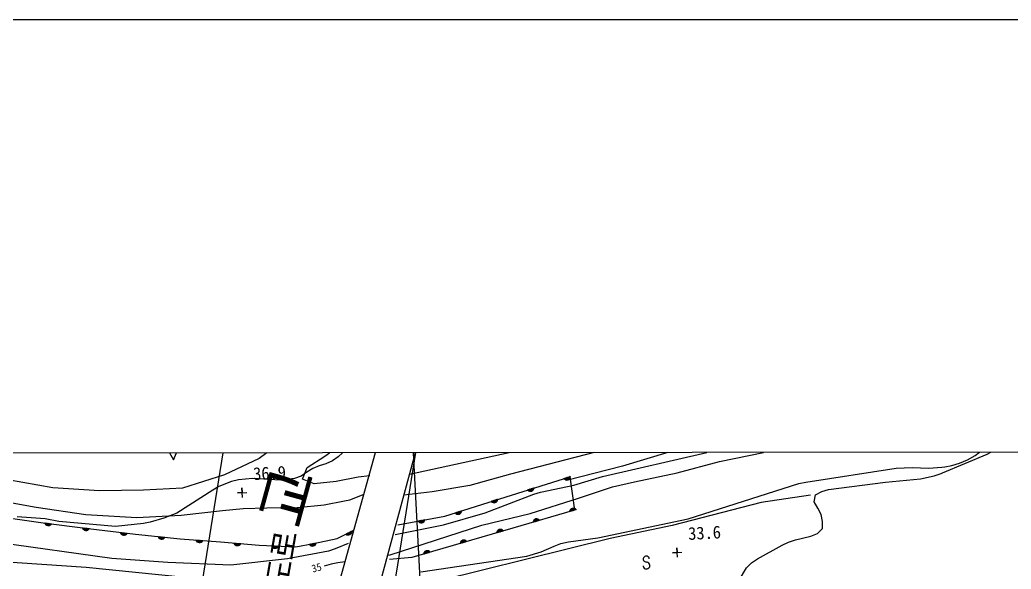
# Model space of a CAD drawing. Header units: millimetres. Extents: x 13158 to 13954, y 1103 to 1807.
# Drawn here: x 13602.7 to 13759.2, y 1532.4 to 1619.1 of the extents above; entities that cross this region are included whole.
import ezdxf
from ezdxf.enums import TextEntityAlignment as Align
from ezdxf.xclip import XClip

# ---------------------------------------------------------------- set-up
doc = ezdxf.new("R2010")
doc.units = ezdxf.units.MM
doc.header["$LTSCALE"] = 10
doc.header["$MEASUREMENT"] = 0
doc.header["$XCLIPFRAME"] = 2
doc.linetypes.add('DASHEDX2', pattern=[1.5, 1, -0.5])
doc.layers.add('TX-PAPR', color=2, linetype='Continuous', plot=False)
doc.layers.add('TZ-BASE', color=253, linetype='Continuous')
doc.styles.get("Standard").update_dxf_attribs({"font": 'GulimChe.ttf'})

# ---------------------------------------------------------------- blocks, each defined once
blk = doc.blocks.new('JD-DGDHG')
at = {"layer": 'TZ-BASE', "linetype": 'DASHEDX2', "ltscale": 3}
for p, q in [((402.34, 136), (366.4, -86.92)), ((432.73, 136), (378.62, -199.62))]:
    blk.add_line(p, q, dxfattribs=at)
at = {"layer": 'TZ-BASE'}
for p, q in [((419.36, 135.95), (437.94, -213.91)), ((532.89, 88.53), (-0.06, 60.23)), ((399.75, -9.99, 40.37), (425.64, 85.26, 40.37)), ((418.87, 83.5, 40.37), (392.89, -9.26, 40.37)), ((401.29, 76.67, 39.79), (398.28, 74.46, 39.79)), ((408.64, 74.83, 35), (412.12, 77.42, 35)), ((452.46, 71.61, 36), (476.7, 77.21, 36)), ((468.44, 77.13, 37), (455.62, 73.24, 37)), ((470.9, 73.96, 35), (487.37, 77.41, 35)), ((383.78, 75.99, 37.84), (384.77, 74.24, 37.84)), ((384.77, 74.24, 37.84), (385.57, 76.08, 37.84)), ((411.58, 75.48, 37), (410.75, 74.73, 37)), ((422.02, 71.96, 36.67), (440.88, 76.07, 36.67)), ((451.44, 75.47, 37.04), (437.93, 71.99, 37.04)), ((506.08, 72.17, 33), (513.15, 75.13, 33)), ((511.24, 74.9, 34), (512.35, 75.78, 34)), ((513.15, 75.13, 33), (514.12, 75.66, 33)), ((398.28, 74.46, 39.79), (392.78, 71.89, 39.79)), ((405.84, 73.01, 35), (408.64, 74.83, 35)), ((408.82, 73.63, 37), (407.76, 73.29, 37)), ((409.83, 74.11, 37), (408.82, 73.63, 37)), ((410.75, 74.73, 37), (409.83, 74.11, 37)), ((464.21, 72.17, 35), (470.9, 73.96, 35)), ((507.56, 73.37, 34), (508.78, 73.74, 34)), ((508.78, 73.74, 34), (510.05, 74.23, 34)), ((510.05, 74.23, 34), (511.24, 74.9, 34)), ((405.79, 72.3, 37), (404.91, 71.65, 37)), ((405.13, 71.21, 35), (405.84, 73.01, 35)), ((406.75, 72.88, 37), (405.79, 72.3, 37)), ((407.76, 73.29, 37), (406.75, 72.88, 37)), ((437.93, 71.99, 37.04), (431.53, 70.19, 37.04)), ((455.62, 73.24, 37), (446.79, 70.96, 37)), ((457.51, 70.78, 35), (464.21, 72.17, 35)), ((484.52, 70.74, 34), (498.78, 72.91, 34)), ((498.78, 72.91, 34), (501.32, 73.04, 34)), ((501.32, 73.04, 34), (503.94, 72.92, 34)), ((503.94, 72.92, 34), (505.97, 73.08, 34)), ((504.8, 71.72, 33), (505.87, 72.08, 33)), ((505.87, 72.08, 33), (506.08, 72.17, 33)), ((505.97, 73.08, 34), (506.48, 73.12, 34)), ((506.48, 73.12, 34), (507.56, 73.37, 34)), ((365.71, 69.85, 39.79), (358.64, 71.1, 39.79)), ((392.78, 71.89, 39.79), (386.17, 69.75, 39.79)), ((393.93, 70.85, 37), (391.9, 70.03, 37)), ((395, 71.11, 37), (393.93, 70.85, 37)), ((397.22, 71.29, 37), (395, 71.11, 37)), ((401.65, 71.02, 37), (397.22, 71.29, 37)), ((403.85, 71.31, 37), (401.65, 71.02, 37)), ((404.91, 71.65, 37), (403.85, 71.31, 37)), ((406.94, 70.46, 35), (405.13, 71.21, 35)), ((410.41, 70.85, 35), (406.94, 70.46, 35)), ((413.89, 71.5, 35), (410.41, 70.85, 35)), ((415.74, 71.71, 35), (413.89, 71.5, 35)), ((434.39, 67.53, 36.51), (447.27, 71.58, 36.51)), ((446.36, 71.29, 36.51), (447.39, 71.61, 36.51)), ((446.72, 71.09, 36.51), (446.37, 71.27, 36.51)), ((446.39, 71.25, 36.51), (446.42, 71.31, 36.51)), ((446.46, 71.19, 36.51), (446.54, 71.35, 36.51)), ((446.91, 71.09, 36.51), (446.46, 71.32, 36.51)), ((446.54, 71.15, 36.51), (446.66, 71.39, 36.51)), ((447.03, 71.13, 36.51), (446.58, 71.36, 36.51)), ((446.62, 71.11, 36.51), (446.78, 71.42, 36.51)), ((446.71, 71.09, 36.51), (446.9, 71.46, 36.51)), ((447.13, 71.18, 36.51), (446.71, 71.4, 36.51)), ((446.81, 71.08, 36.51), (447.03, 71.5, 36.51)), ((447.21, 71.24, 36.51), (446.83, 71.44, 36.51)), ((446.91, 71.09, 36.51), (447.15, 71.54, 36.51)), ((447.27, 71.31, 36.51), (446.95, 71.48, 36.51)), ((447.03, 71.13, 36.51), (447.27, 71.58, 36.51)), ((447.32, 71.39, 36.51), (447.07, 71.51, 36.51)), ((447.19, 71.22, 36.51), (447.39, 71.61, 36.51)), ((447.35, 71.47, 36.51), (447.19, 71.55, 36.51)), ((447.27, 71.58, 36.51), (448.03, 66.32, 36.51)), ((447.38, 71.56, 36.51), (447.31, 71.59, 36.51)), ((447.92, 70.23, 36), (452.46, 71.61, 36)), ((454.04, 69.98, 35), (457.51, 70.78, 35)), ((465.99, 64.96, 34), (483.43, 70.5, 34)), ((483.43, 70.5, 34), (484.52, 70.74, 34)), ((488.11, 69.55, 33), (497.08, 70.7, 33)), ((497.08, 70.7, 33), (502.62, 71.27, 33)), ((502.62, 71.27, 33), (504.8, 71.72, 33)), ((373.09, 69.37, 39.79), (365.71, 69.85, 39.79)), ((380.01, 69.46, 39.79), (373.09, 69.37, 39.79)), ((386.17, 69.75, 39.79), (380.01, 69.46, 39.79)), ((390.94, 69.44, 37), (385.3, 65.84, 37)), ((391.9, 70.03, 37), (390.94, 69.44, 37)), ((394.85, 69.02, 36.9), (396.35, 69.09, 36.9)), ((395.6, 69.06, 36.9), (394.85, 69.02, 36.9)), ((395.64, 68.31, 36.9), (395.56, 69.8, 36.9)), ((395.56, 69.8, 36.9), (395.6, 69.06, 36.9)), ((425.56, 69.2, 36.95), (421.12, 68.65, 36.95)), ((431.53, 70.19, 37.04), (425.56, 69.2, 37.04)), ((440.63, 69.49, 36.51), (441.66, 69.82, 36.51)), ((441, 69.29, 36.51), (440.65, 69.47, 36.51)), ((440.66, 69.46, 36.51), (440.69, 69.51, 36.51)), ((440.73, 69.4, 36.51), (440.81, 69.55, 36.51)), ((441.18, 69.29, 36.51), (440.74, 69.53, 36.51)), ((440.81, 69.35, 36.51), (440.94, 69.59, 36.51)), ((441.31, 69.33, 36.51), (440.86, 69.57, 36.51)), ((440.89, 69.31, 36.51), (441.06, 69.63, 36.51)), ((440.98, 69.29, 36.51), (441.18, 69.67, 36.51)), ((441.4, 69.38, 36.51), (440.98, 69.6, 36.51)), ((441.08, 69.28, 36.51), (441.3, 69.7, 36.51)), ((441.48, 69.44, 36.51), (441.1, 69.64, 36.51)), ((441.19, 69.3, 36.51), (441.42, 69.74, 36.51)), ((441.54, 69.51, 36.51), (441.22, 69.68, 36.51)), ((441.31, 69.33, 36.51), (441.54, 69.78, 36.51)), ((441.59, 69.59, 36.51), (441.35, 69.72, 36.51)), ((441.46, 69.43, 36.51), (441.66, 69.81, 36.51)), ((441.63, 69.67, 36.51), (441.47, 69.76, 36.51)), ((441.65, 69.76, 36.51), (441.59, 69.79, 36.51)), ((441.59, 68.82, 36), (442.66, 69.13, 36)), ((442.66, 69.13, 36), (447.92, 70.23, 36)), ((448.65, 68.17, 35), (454.04, 69.98, 35)), ((486.06, 68.7, 33), (487.04, 69.23, 33)), ((487.04, 69.23, 33), (488.11, 69.55, 33)), ((355.76, 68.07, 34.91), (363.09, 66.77, 34.91)), ((408.53, 67.12, 34.91), (411.75, 67.78, 34.91)), ((411.75, 67.78, 34.91), (412.57, 67.94, 34.91)), ((412.57, 67.94, 34.91), (414.86, 68.83, 34.91)), ((427.59, 65.36, 36.51), (434.39, 67.53, 36.51)), ((433.96, 65.9, 36), (441.59, 68.82, 36)), ((434.91, 67.7, 36.51), (435.94, 68.02, 36.51)), ((435.27, 67.49, 36.51), (434.92, 67.68, 36.51)), ((434.94, 67.66, 36.51), (434.97, 67.72, 36.51)), ((435.01, 67.6, 36.51), (435.09, 67.75, 36.51)), ((435.46, 67.5, 36.51), (435.01, 67.73, 36.51)), ((435.09, 67.55, 36.51), (435.21, 67.79, 36.51)), ((435.58, 67.53, 36.51), (435.14, 67.77, 36.51)), ((435.17, 67.52, 36.51), (435.33, 67.83, 36.51)), ((435.26, 67.5, 36.51), (435.45, 67.87, 36.51)), ((435.68, 67.59, 36.51), (435.26, 67.81, 36.51)), ((435.36, 67.49, 36.51), (435.58, 67.91, 36.51)), ((435.76, 67.65, 36.51), (435.38, 67.84, 36.51)), ((435.46, 67.5, 36.51), (435.7, 67.94, 36.51)), ((435.82, 67.72, 36.51), (435.5, 67.88, 36.51)), ((435.59, 67.54, 36.51), (435.82, 67.98, 36.51)), ((435.87, 67.79, 36.51), (435.62, 67.92, 36.51)), ((435.74, 67.63, 36.51), (435.94, 68.01, 36.51)), ((435.9, 67.87, 36.51), (435.74, 67.96, 36.51)), ((435.93, 67.96, 36.51), (435.86, 68, 36.51)), ((441.04, 65.77, 35), (448.65, 68.17, 35)), ((477.51, 67.5, 33), (463.46, 63.87, 33)), ((485.28, 68.68, 33), (477.51, 67.5, 33)), ((485.86, 67.6, 33), (486.06, 68.7, 33)), ((486.43, 66.63, 33), (485.86, 67.6, 33)), ((363.09, 66.77, 34.91), (370.95, 65.61, 34.91)), ((385.3, 65.84, 37), (383.23, 65.05, 37)), ((385.95, 65.51, 34.91), (392.5, 66.26, 34.91)), ((392.5, 66.26, 34.91), (395.73, 66.59, 34.91)), ((395.73, 66.59, 34.91), (399.49, 66.65, 34.91)), ((399.49, 66.65, 34.91), (404.25, 66.71, 34.91)), ((404.25, 66.71, 34.91), (408.53, 67.12, 34.91)), ((427.36, 64.01, 36), (433.96, 65.9, 36)), ((429.19, 65.87, 36.51), (430.22, 66.2, 36.51)), ((429.56, 65.67, 36.51), (429.21, 65.85, 36.51)), ((429.23, 65.83, 36.51), (429.25, 65.89, 36.51)), ((429.3, 65.77, 36.51), (429.38, 65.93, 36.51)), ((429.75, 65.67, 36.51), (429.3, 65.9, 36.51)), ((429.37, 65.73, 36.51), (429.5, 65.97, 36.51)), ((429.87, 65.71, 36.51), (429.42, 65.94, 36.51)), ((429.46, 65.69, 36.51), (429.62, 66.01, 36.51)), ((429.96, 65.76, 36.51), (429.54, 65.98, 36.51)), ((429.55, 65.67, 36.51), (429.74, 66.05, 36.51)), ((429.64, 65.66, 36.51), (429.86, 66.08, 36.51)), ((430.04, 65.83, 36.51), (429.66, 66.02, 36.51)), ((429.75, 65.67, 36.51), (429.98, 66.12, 36.51)), ((430.1, 65.9, 36.51), (429.78, 66.06, 36.51)), ((429.87, 65.71, 36.51), (430.1, 66.16, 36.51)), ((430.15, 65.97, 36.51), (429.91, 66.1, 36.51)), ((430.02, 65.81, 36.51), (430.22, 66.19, 36.51)), ((430.19, 66.05, 36.51), (430.03, 66.14, 36.51)), ((430.21, 66.14, 36.51), (430.15, 66.18, 36.51)), ((433.42, 63.94, 35), (441.04, 65.77, 35)), ((448.03, 66.32, 36.51), (438.31, 63.48, 36.51)), ((447.47, 66.48, 36.51), (447.26, 66.1, 36.51)), ((448.29, 66.39, 36.51), (447.26, 66.09, 36.51)), ((447.27, 66.15, 36.51), (447.33, 66.11, 36.51)), ((447.29, 66.24, 36.51), (447.45, 66.15, 36.51)), ((447.33, 66.32, 36.51), (447.58, 66.18, 36.51)), ((447.62, 66.57, 36.51), (447.38, 66.13, 36.51)), ((447.38, 66.39, 36.51), (447.7, 66.22, 36.51)), ((447.45, 66.46, 36.51), (447.82, 66.26, 36.51)), ((447.74, 66.6, 36.51), (447.5, 66.16, 36.51)), ((447.52, 66.52, 36.51), (447.94, 66.29, 36.51)), ((447.85, 66.61, 36.51), (447.62, 66.2, 36.51)), ((447.62, 66.57, 36.51), (448.06, 66.33, 36.51)), ((447.95, 66.6, 36.51), (447.74, 66.23, 36.51)), ((447.75, 66.6, 36.51), (448.19, 66.36, 36.51)), ((448.04, 66.58, 36.51), (447.87, 66.27, 36.51)), ((447.93, 66.6, 36.51), (448.28, 66.42, 36.51)), ((448.12, 66.54, 36.51), (447.99, 66.3, 36.51)), ((448.19, 66.49, 36.51), (448.11, 66.34, 36.51)), ((448.26, 66.43, 36.51), (448.23, 66.38, 36.51)), ((486.93, 65.62, 33), (486.43, 66.63, 33)), ((357.13, 65.33, 37.09), (364.21, 64.33, 37.09)), ((364.52, 64.94, 37), (360.08, 65.25, 37)), ((364.21, 64.33, 37.09), (371.31, 63.42, 37.09)), ((364.45, 64.3, 37.09), (365.53, 64.16, 37.09)), ((364.7, 63.96, 37.09), (364.46, 64.27, 37.09)), ((364.47, 64.25, 37.09), (364.52, 64.29, 37.09)), ((364.51, 64.17, 37.09), (364.65, 64.28, 37.09)), ((366.69, 64.53, 37), (364.52, 64.94, 37)), ((364.56, 64.1, 37.09), (364.77, 64.26, 37.09)), ((364.87, 63.89, 37.09), (364.57, 64.29, 37.09)), ((364.62, 64.03, 37.09), (364.9, 64.24, 37.09)), ((365, 63.87, 37.09), (364.69, 64.27, 37.09)), ((364.69, 63.97, 37.09), (365.02, 64.23, 37.09)), ((364.78, 63.92, 37.09), (365.15, 64.21, 37.09)), ((365.11, 63.88, 37.09), (364.82, 64.25, 37.09)), ((364.88, 63.89, 37.09), (365.28, 64.2, 37.09)), ((365.21, 63.9, 37.09), (364.95, 64.24, 37.09)), ((365, 63.87, 37.09), (365.4, 64.18, 37.09)), ((365.29, 63.94, 37.09), (365.07, 64.22, 37.09)), ((365.18, 63.89, 37.09), (365.52, 64.16, 37.09)), ((365.37, 63.99, 37.09), (365.2, 64.21, 37.09)), ((365.44, 64.04, 37.09), (365.32, 64.19, 37.09)), ((365.5, 64.11, 37.09), (365.45, 64.17, 37.09)), ((375.58, 63.71, 37), (366.69, 64.53, 37)), ((370.95, 65.61, 34.91), (378.99, 65.16, 34.91)), ((380.03, 64.18, 37), (375.58, 63.71, 37)), ((378.99, 65.16, 34.91), (385.95, 65.51, 34.91)), ((381.1, 64.41, 37), (380.03, 64.18, 37)), ((383.23, 65.05, 37), (381.1, 64.41, 37)), ((420.14, 63.99, 36.51), (427.59, 65.36, 36.51)), ((423.34, 64.58, 36.51), (424.4, 64.77, 36.51)), ((423.68, 64.33, 36.51), (423.36, 64.56, 36.51)), ((423.37, 64.54, 36.51), (423.41, 64.59, 36.51)), ((423.43, 64.47, 36.51), (423.53, 64.61, 36.51)), ((423.87, 64.31, 36.51), (423.45, 64.6, 36.51)), ((423.5, 64.41, 36.51), (423.66, 64.64, 36.51)), ((423.58, 64.37, 36.51), (423.78, 64.66, 36.51)), ((423.99, 64.34, 36.51), (423.58, 64.62, 36.51)), ((423.67, 64.34, 36.51), (423.91, 64.68, 36.51)), ((424.09, 64.37, 36.51), (423.7, 64.65, 36.51)), ((423.76, 64.32, 36.51), (424.03, 64.71, 36.51)), ((424.18, 64.43, 36.51), (423.83, 64.67, 36.51)), ((423.87, 64.31, 36.51), (424.16, 64.73, 36.51)), ((424.25, 64.49, 36.51), (423.95, 64.69, 36.51)), ((424, 64.34, 36.51), (424.28, 64.75, 36.51)), ((424.31, 64.56, 36.51), (424.08, 64.71, 36.51)), ((424.16, 64.41, 36.51), (424.4, 64.77, 36.51)), ((424.35, 64.63, 36.51), (424.2, 64.74, 36.51)), ((424.39, 64.72, 36.51), (424.33, 64.76, 36.51)), ((441.71, 64.8, 36.51), (441.5, 64.42, 36.51)), ((442.53, 64.72, 36.51), (441.5, 64.41, 36.51)), ((441.51, 64.47, 36.51), (441.57, 64.43, 36.51)), ((441.53, 64.56, 36.51), (441.69, 64.47, 36.51)), ((441.57, 64.64, 36.51), (441.82, 64.51, 36.51)), ((441.86, 64.89, 36.51), (441.62, 64.45, 36.51)), ((441.62, 64.71, 36.51), (441.94, 64.54, 36.51)), ((441.69, 64.78, 36.51), (442.06, 64.58, 36.51)), ((441.98, 64.92, 36.51), (441.74, 64.48, 36.51)), ((441.76, 64.84, 36.51), (442.18, 64.61, 36.51)), ((442.09, 64.93, 36.51), (441.86, 64.52, 36.51)), ((441.86, 64.89, 36.51), (442.3, 64.65, 36.51)), ((442.19, 64.92, 36.51), (441.98, 64.55, 36.51)), ((441.99, 64.93, 36.51), (442.43, 64.68, 36.51)), ((442.27, 64.9, 36.51), (442.11, 64.59, 36.51)), ((442.17, 64.93, 36.51), (442.52, 64.74, 36.51)), ((442.36, 64.86, 36.51), (442.23, 64.63, 36.51)), ((442.43, 64.81, 36.51), (442.35, 64.66, 36.51)), ((442.5, 64.75, 36.51), (442.47, 64.7, 36.51)), ((451.73, 61.93, 34), (465.99, 64.96, 34)), ((487.17, 64.53, 33), (486.93, 65.62, 33)), ((487.16, 63.41, 33), (487.17, 64.53, 33)), ((370.41, 63.53, 37.09), (371.48, 63.39, 37.09)), ((370.65, 63.19, 37.09), (370.41, 63.51, 37.09)), ((370.42, 63.49, 37.09), (370.47, 63.52, 37.09)), ((370.46, 63.4, 37.09), (370.6, 63.51, 37.09)), ((370.51, 63.33, 37.09), (370.72, 63.49, 37.09)), ((370.82, 63.12, 37.09), (370.52, 63.52, 37.09)), ((370.57, 63.26, 37.09), (370.85, 63.48, 37.09)), ((370.95, 63.1, 37.09), (370.64, 63.5, 37.09)), ((370.64, 63.2, 37.09), (370.98, 63.46, 37.09)), ((370.73, 63.15, 37.09), (371.1, 63.44, 37.09)), ((371.06, 63.11, 37.09), (370.77, 63.49, 37.09)), ((370.83, 63.12, 37.09), (371.23, 63.43, 37.09)), ((371.16, 63.13, 37.09), (370.9, 63.47, 37.09)), ((370.95, 63.1, 37.09), (371.35, 63.41, 37.09)), ((371.24, 63.17, 37.09), (371.02, 63.45, 37.09)), ((371.13, 63.12, 37.09), (371.47, 63.39, 37.09)), ((371.32, 63.22, 37.09), (371.15, 63.44, 37.09)), ((371.39, 63.28, 37.09), (371.27, 63.42, 37.09)), ((371.31, 63.42, 37.09), (378.75, 62.5, 37.09)), ((371.45, 63.35, 37.09), (371.4, 63.4, 37.09)), ((376.36, 62.79, 37.09), (377.43, 62.66, 37.09)), ((376.37, 62.75, 37.09), (376.42, 62.79, 37.09)), ((376.61, 62.46, 37.09), (376.37, 62.77, 37.09)), ((376.41, 62.66, 37.09), (376.55, 62.77, 37.09)), ((376.46, 62.59, 37.09), (376.68, 62.75, 37.09)), ((376.78, 62.38, 37.09), (376.47, 62.78, 37.09)), ((376.52, 62.52, 37.09), (376.8, 62.74, 37.09)), ((376.91, 62.37, 37.09), (376.6, 62.76, 37.09)), ((376.6, 62.46, 37.09), (376.93, 62.72, 37.09)), ((376.68, 62.42, 37.09), (377.06, 62.71, 37.09)), ((377.02, 62.37, 37.09), (376.72, 62.75, 37.09)), ((376.79, 62.38, 37.09), (377.18, 62.69, 37.09)), ((377.11, 62.4, 37.09), (376.85, 62.73, 37.09)), ((376.91, 62.37, 37.09), (377.31, 62.68, 37.09)), ((377.2, 62.43, 37.09), (376.98, 62.72, 37.09)), ((377.09, 62.39, 37.09), (377.43, 62.66, 37.09)), ((377.27, 62.48, 37.09), (377.1, 62.7, 37.09)), ((377.34, 62.54, 37.09), (377.23, 62.69, 37.09)), ((377.4, 62.61, 37.09), (377.36, 62.67, 37.09)), ((410.56, 61.82, 37.09), (413.09, 63.09, 37.09)), ((411.96, 62.53, 37.09), (412.93, 63.01, 37.09)), ((412.54, 62.42, 37.09), (412.06, 62.58, 37.09)), ((412.08, 62.45, 37.09), (412.13, 62.61, 37.09)), ((412.16, 62.41, 37.09), (412.25, 62.67, 37.09)), ((412.66, 62.48, 37.09), (412.18, 62.63, 37.09)), ((412.25, 62.39, 37.09), (412.36, 62.73, 37.09)), ((412.74, 62.54, 37.09), (412.29, 62.69, 37.09)), ((412.34, 62.38, 37.09), (412.48, 62.78, 37.09)), ((412.81, 62.61, 37.09), (412.4, 62.75, 37.09)), ((412.44, 62.39, 37.09), (412.59, 62.84, 37.09)), ((412.86, 62.69, 37.09), (412.52, 62.81, 37.09)), ((412.55, 62.42, 37.09), (412.7, 62.9, 37.09)), ((412.9, 62.78, 37.09), (412.63, 62.86, 37.09)), ((412.66, 62.48, 37.09), (412.82, 62.96, 37.09)), ((412.92, 62.86, 37.09), (412.75, 62.92, 37.09)), ((412.79, 62.59, 37.09), (412.93, 63, 37.09)), ((412.93, 62.95, 37.09), (412.86, 62.98, 37.09)), ((418.96, 59.26, 35), (433.42, 63.94, 35)), ((419.75, 62.44, 36), (427.36, 64.01, 36)), ((438.31, 63.48, 36.51), (422.34, 58.84, 36.51)), ((435.95, 63.12, 36.51), (435.74, 62.74, 36.51)), ((436.77, 63.04, 36.51), (435.74, 62.73, 36.51)), ((435.75, 62.79, 36.51), (435.81, 62.76, 36.51)), ((435.77, 62.88, 36.51), (435.93, 62.79, 36.51)), ((435.81, 62.96, 36.51), (436.06, 62.83, 36.51)), ((436.1, 63.21, 36.51), (435.86, 62.77, 36.51)), ((435.86, 63.04, 36.51), (436.18, 62.86, 36.51)), ((435.93, 63.1, 36.51), (436.3, 62.9, 36.51)), ((436.22, 63.25, 36.51), (435.98, 62.8, 36.51)), ((436, 63.16, 36.51), (436.42, 62.93, 36.51)), ((436.33, 63.25, 36.51), (436.1, 62.84, 36.51)), ((436.1, 63.21, 36.51), (436.54, 62.97, 36.51)), ((436.43, 63.24, 36.51), (436.22, 62.88, 36.51)), ((436.23, 63.25, 36.51), (436.67, 63, 36.51)), ((436.52, 63.22, 36.51), (436.35, 62.91, 36.51)), ((436.41, 63.25, 36.51), (436.76, 63.06, 36.51)), ((436.6, 63.18, 36.51), (436.47, 62.95, 36.51)), ((436.67, 63.13, 36.51), (436.59, 62.98, 36.51)), ((436.74, 63.07, 36.51), (436.71, 63.02, 36.51)), ((463.46, 63.87, 33), (453.68, 61.81, 33)), ((485.3, 62.22, 33), (486.37, 62.61, 33)), ((486.37, 62.61, 33), (487.16, 63.41, 33)), ((375.01, 58.7, 36), (348.65, 62.38, 36)), ((378.75, 62.5, 37.09), (385.79, 61.79, 37.09)), ((382.32, 62.14, 37.09), (383.4, 62.03, 37.09)), ((382.58, 61.81, 37.09), (382.33, 62.11, 37.09)), ((382.34, 62.09, 37.09), (382.39, 62.13, 37.09)), ((382.38, 62.01, 37.09), (382.52, 62.12, 37.09)), ((382.43, 61.94, 37.09), (382.64, 62.11, 37.09)), ((382.75, 61.74, 37.09), (382.44, 62.13, 37.09)), ((382.5, 61.87, 37.09), (382.77, 62.1, 37.09)), ((382.88, 61.73, 37.09), (382.56, 62.12, 37.09)), ((382.57, 61.82, 37.09), (382.9, 62.08, 37.09)), ((382.66, 61.77, 37.09), (383.02, 62.07, 37.09)), ((382.99, 61.74, 37.09), (382.69, 62.1, 37.09)), ((382.76, 61.74, 37.09), (383.15, 62.06, 37.09)), ((383.09, 61.76, 37.09), (382.82, 62.09, 37.09)), ((382.89, 61.73, 37.09), (383.28, 62.05, 37.09)), ((383.17, 61.8, 37.09), (382.94, 62.08, 37.09)), ((383.06, 61.75, 37.09), (383.4, 62.03, 37.09)), ((383.25, 61.85, 37.09), (383.07, 62.07, 37.09)), ((383.31, 61.91, 37.09), (383.2, 62.05, 37.09)), ((383.37, 61.98, 37.09), (383.32, 62.04, 37.09)), ((385.79, 61.79, 37.09), (392.15, 61.31, 37.09)), ((388.3, 61.6, 37.09), (389.38, 61.52, 37.09)), ((388.56, 61.28, 37.09), (388.31, 61.57, 37.09)), ((388.32, 61.56, 37.09), (388.36, 61.6, 37.09)), ((388.36, 61.47, 37.09), (388.49, 61.59, 37.09)), ((388.74, 61.21, 37.09), (388.41, 61.59, 37.09)), ((388.41, 61.4, 37.09), (388.62, 61.58, 37.09)), ((388.48, 61.34, 37.09), (388.75, 61.57, 37.09)), ((388.87, 61.2, 37.09), (388.54, 61.58, 37.09)), ((388.55, 61.28, 37.09), (388.87, 61.56, 37.09)), ((388.64, 61.24, 37.09), (389, 61.55, 37.09)), ((388.98, 61.21, 37.09), (388.67, 61.57, 37.09)), ((388.74, 61.21, 37.09), (389.13, 61.54, 37.09)), ((389.07, 61.24, 37.09), (388.79, 61.56, 37.09)), ((388.87, 61.2, 37.09), (389.25, 61.53, 37.09)), ((389.15, 61.28, 37.09), (388.92, 61.55, 37.09)), ((389.04, 61.23, 37.09), (389.37, 61.51, 37.09)), ((389.23, 61.33, 37.09), (389.05, 61.54, 37.09)), ((389.29, 61.4, 37.09), (389.17, 61.53, 37.09)), ((389.35, 61.47, 37.09), (389.3, 61.52, 37.09)), ((392.15, 61.31, 37.09), (398.29, 60.76, 37.09)), ((394.28, 61.11, 37.09), (395.36, 61.02, 37.09)), ((394.54, 60.79, 37.09), (394.29, 61.09, 37.09)), ((394.3, 61.07, 37.09), (394.34, 61.11, 37.09)), ((394.34, 60.99, 37.09), (394.47, 61.1, 37.09)), ((394.71, 60.72, 37.09), (394.39, 61.1, 37.09)), ((394.39, 60.91, 37.09), (394.6, 61.09, 37.09)), ((394.45, 60.85, 37.09), (394.73, 61.07, 37.09)), ((394.84, 60.71, 37.09), (394.52, 61.09, 37.09)), ((394.53, 60.79, 37.09), (394.85, 61.06, 37.09)), ((394.62, 60.75, 37.09), (394.98, 61.05, 37.09)), ((394.95, 60.72, 37.09), (394.65, 61.08, 37.09)), ((394.72, 60.72, 37.09), (395.11, 61.04, 37.09)), ((395.05, 60.74, 37.09), (394.77, 61.07, 37.09)), ((394.84, 60.71, 37.09), (395.23, 61.03, 37.09)), ((395.13, 60.78, 37.09), (394.9, 61.06, 37.09)), ((395.02, 60.73, 37.09), (395.35, 61.01, 37.09)), ((395.2, 60.83, 37.09), (395.03, 61.05, 37.09)), ((395.27, 60.9, 37.09), (395.15, 61.04, 37.09)), ((395.33, 60.97, 37.09), (395.28, 61.03, 37.09)), ((404.07, 60.53, 37.09), (406.87, 61.03, 37.09)), ((406.22, 60.92, 37.09), (407.29, 61.11, 37.09)), ((406.55, 60.67, 37.09), (406.79, 61.02, 37.09)), ((406.65, 60.65, 37.09), (406.92, 61.04, 37.09)), ((406.75, 60.65, 37.09), (407.04, 61.06, 37.09)), ((407.13, 60.82, 37.09), (406.84, 61.03, 37.09)), ((406.87, 61.03, 37.09), (410.56, 61.82, 37.09)), ((406.88, 60.67, 37.09), (407.17, 61.08, 37.09)), ((407.19, 60.89, 37.09), (406.96, 61.05, 37.09)), ((407.04, 60.74, 37.09), (407.29, 61.1, 37.09)), ((407.24, 60.97, 37.09), (407.09, 61.07, 37.09)), ((407.27, 61.05, 37.09), (407.21, 61.09, 37.09)), ((412.3, 61.05, 36), (410.27, 60.2, 36)), ((412.36, 62.38, 37.09), (411.98, 62.51, 37.09)), ((412, 62.49, 37.09), (412.02, 62.55, 37.09)), ((453.68, 61.81, 33), (420.13, 53.55, 33)), ((430.19, 61.44, 36.51), (429.98, 61.07, 36.51)), ((431.01, 61.36, 36.51), (429.98, 61.06, 36.51)), ((429.99, 61.12, 36.51), (430.05, 61.08, 36.51)), ((430.01, 61.2, 36.51), (430.17, 61.12, 36.51)), ((430.05, 61.28, 36.51), (430.29, 61.15, 36.51)), ((430.34, 61.54, 36.51), (430.1, 61.09, 36.51)), ((430.1, 61.36, 36.51), (430.42, 61.19, 36.51)), ((430.17, 61.43, 36.51), (430.54, 61.22, 36.51)), ((430.46, 61.57, 36.51), (430.22, 61.13, 36.51)), ((430.24, 61.49, 36.51), (430.66, 61.26, 36.51)), ((430.57, 61.58, 36.51), (430.34, 61.16, 36.51)), ((430.34, 61.54, 36.51), (430.78, 61.29, 36.51)), ((430.66, 61.57, 36.51), (430.46, 61.2, 36.51)), ((430.46, 61.57, 36.51), (430.91, 61.33, 36.51)), ((430.75, 61.54, 36.51), (430.58, 61.24, 36.51)), ((430.65, 61.57, 36.51), (431, 61.38, 36.51)), ((430.84, 61.51, 36.51), (430.71, 61.27, 36.51)), ((430.91, 61.46, 36.51), (430.83, 61.31, 36.51)), ((430.98, 61.4, 36.51), (430.95, 61.34, 36.51)), ((444.83, 60.63, 34), (445.9, 61.03, 34)), ((445.9, 61.03, 34), (447.09, 61.32, 34)), ((447.09, 61.32, 34), (451.73, 61.93, 34)), ((480.8, 60.77, 33), (481.82, 61.23, 33)), ((481.82, 61.23, 33), (482.88, 61.62, 33)), ((482.88, 61.62, 33), (485.3, 62.22, 33)), ((398.29, 60.76, 37.09), (404.07, 60.53, 37.09)), ((400.26, 60.68, 37.09), (401.34, 60.64, 37.09)), ((400.54, 60.36, 37.09), (400.27, 60.65, 37.09)), ((400.28, 60.63, 37.09), (400.33, 60.68, 37.09)), ((400.33, 60.55, 37.09), (400.45, 60.67, 37.09)), ((400.72, 60.31, 37.09), (400.37, 60.67, 37.09)), ((400.38, 60.48, 37.09), (400.58, 60.67, 37.09)), ((400.45, 60.42, 37.09), (400.71, 60.66, 37.09)), ((400.84, 60.3, 37.09), (400.5, 60.67, 37.09)), ((400.53, 60.37, 37.09), (400.84, 60.66, 37.09)), ((400.62, 60.33, 37.09), (400.96, 60.65, 37.09)), ((400.95, 60.32, 37.09), (400.63, 60.66, 37.09)), ((400.72, 60.3, 37.09), (401.09, 60.65, 37.09)), ((401.05, 60.35, 37.09), (400.76, 60.66, 37.09)), ((400.85, 60.3, 37.09), (401.22, 60.64, 37.09)), ((401.13, 60.39, 37.09), (400.88, 60.65, 37.09)), ((401.2, 60.45, 37.09), (401.01, 60.65, 37.09)), ((401.02, 60.34, 37.09), (401.34, 60.63, 37.09)), ((401.26, 60.51, 37.09), (401.14, 60.65, 37.09)), ((401.31, 60.59, 37.09), (401.27, 60.64, 37.09)), ((409.21, 59.86, 36), (402.76, 58.62, 36)), ((406.56, 60.67, 37.09), (406.24, 60.89, 37.09)), ((406.25, 60.88, 37.09), (406.29, 60.93, 37.09)), ((406.31, 60.81, 37.09), (406.41, 60.95, 37.09)), ((406.75, 60.65, 37.09), (406.34, 60.94, 37.09)), ((406.39, 60.75, 37.09), (406.54, 60.97, 37.09)), ((406.46, 60.71, 37.09), (406.66, 61, 37.09)), ((406.88, 60.67, 37.09), (406.46, 60.96, 37.09)), ((406.98, 60.71, 37.09), (406.59, 60.98, 37.09)), ((407.06, 60.76, 37.09), (406.71, 61, 37.09)), ((410.27, 60.2, 36), (409.21, 59.86, 36)), ((424.42, 59.77, 36.51), (424.22, 59.39, 36.51)), ((425.25, 59.68, 36.51), (424.22, 59.38, 36.51)), ((424.25, 59.53, 36.51), (424.41, 59.44, 36.51)), ((424.29, 59.61, 36.51), (424.53, 59.47, 36.51)), ((424.58, 59.86, 36.51), (424.33, 59.42, 36.51)), ((424.34, 59.68, 36.51), (424.66, 59.51, 36.51)), ((424.4, 59.75, 36.51), (424.78, 59.55, 36.51)), ((424.7, 59.89, 36.51), (424.46, 59.45, 36.51)), ((424.48, 59.81, 36.51), (424.9, 59.58, 36.51)), ((424.81, 59.9, 36.51), (424.58, 59.49, 36.51)), ((424.58, 59.86, 36.51), (425.02, 59.62, 36.51)), ((424.9, 59.89, 36.51), (424.7, 59.52, 36.51)), ((424.7, 59.89, 36.51), (425.14, 59.65, 36.51)), ((424.99, 59.87, 36.51), (424.82, 59.56, 36.51)), ((424.89, 59.89, 36.51), (425.23, 59.71, 36.51)), ((425.08, 59.83, 36.51), (424.94, 59.59, 36.51)), ((425.15, 59.78, 36.51), (425.07, 59.63, 36.51)), ((425.22, 59.72, 36.51), (425.19, 59.67, 36.51)), ((440.53, 59.06, 34), (442.79, 59.71, 34)), ((442.79, 59.71, 34), (444.83, 60.63, 34)), ((463.49, 59.58, 33.59), (464.98, 59.66, 33.59)), ((464.24, 59.62, 33.59), (463.49, 59.58, 33.59)), ((464.28, 58.87, 33.59), (464.2, 60.36, 33.59)), ((464.2, 60.36, 33.59), (464.24, 59.62, 33.59)), ((476.89, 58.65, 33), (480.8, 60.77, 33)), ((370.96, 57.25, 35), (352.13, 58.52, 35)), ((383.88, 58.05, 36), (375.01, 58.7, 36)), ((393.82, 57.64, 36), (383.88, 58.05, 36)), ((402.76, 58.62, 36), (393.82, 57.64, 36)), ((410.7, 58.01, 35), (409.63, 57.78, 35)), ((411.83, 58.14, 35), (410.7, 58.01, 35)), ((418.55, 59.18, 35), (418.96, 59.26, 35)), ((422.34, 58.84, 36.51), (418.85, 58.52, 36.51)), ((423.78, 56.58, 34), (440.53, 59.06, 34)), ((424.22, 59.44, 36.51), (424.29, 59.4, 36.51)), ((475.18, 57.21, 33), (475.97, 58.02, 33)), ((475.97, 58.02, 33), (476.89, 58.65, 33)), ((386.53, 55.68, 35), (370.96, 57.25, 35)), ((409.63, 57.78, 35), (408.51, 57.48, 35)), ((474.04, 55.25, 33), (475.18, 57.21, 33))]:
    blk.add_line(p, q, dxfattribs=at)
for centre, radius, start, end in [((446.8, 71.67, 36.51), 0.585, 220.0417, 354.8019), ((441.08, 69.87, 36.51), 0.585, 220.0417, 354.8019), ((435.35, 68.07, 36.51), 0.585, 220.0417, 354.8019), ((429.64, 66.25, 36.51), 0.585, 220.3817, 355.1419), ((447.84, 66.03, 36.51), 0.585, 38.8747, 173.6349), ((365.02, 64.46, 37.09), 0.585, 195.2607, 330.0209), ((423.83, 64.9, 36.51), 0.585, 213.0027, 347.7629), ((442.08, 64.35, 36.51), 0.585, 38.8747, 173.6349), ((370.97, 63.69, 37.09), 0.585, 195.2607, 330.0209), ((376.92, 62.95, 37.09), 0.585, 195.5897, 330.3499), ((412.34, 62.97, 37.09), 0.585, 229.3827, 4.1429), ((436.32, 62.67, 36.51), 0.585, 38.8437, 173.6039), ((382.88, 62.31, 37.09), 0.585, 196.9077, 331.6679), ((388.86, 61.78, 37.09), 0.585, 198.2247, 332.9849), ((394.84, 61.29, 37.09), 0.585, 197.5097, 332.2699), ((406.72, 61.23, 37.09), 0.585, 212.7527, 347.5129), ((430.56, 60.99, 36.51), 0.585, 38.8437, 173.6039), ((424.8, 59.32, 36.51), 0.585, 38.8437, 173.6039), ((459.39, 57.57, 36.62), 0.543, 183.0398, 90.6538), ((459.36, 58.59, 36.62), 0.475, 1.7446, 273.0398)]:
    blk.add_arc(centre, radius, start, end, dxfattribs=at)
blk.add_ellipse((400.81, 60.88, 37.09), major_axis=(-0.435, 0.391), ratio=1, start_param=1.08828, end_param=3.440291, dxfattribs=at)
for s, height, rotation, p in [('매   호   교', 7.2, 74.6181, (392.69, 18.76)), ('36.9', 2, 3.0398, (397.38, 71.04, 32.89)), ('33.6', 2, 3.0398, (466.02, 61.6, 37.12))]:
    blk.add_text(s, height=height, rotation=rotation, dxfattribs=at).set_placement(p)
blk.add_text('대구시 도시계획도로', height=3.6, rotation=80.0816, dxfattribs=at).set_placement((400.68, 41.55), align=Align.CENTER)
blk.add_text('35', height=1.2, rotation=15.0398, dxfattribs=at).set_placement((407.34, 57.22, 35.11), align=Align.MIDDLE)

msp = doc.modelspace()

# ---------------------------------------------------------------- linework, layer by layer
at = {"layer": 'TX-PAPR'}
msp.add_lwpolyline([(13157.89, 1103.05), (13953.89, 1103.05), (13953.89, 1619.05), (13157.89, 1619.05)], close=True, dxfattribs=at)
msp.add_lwpolyline([(13242.17, 1550.41), (13242.31, 1400.41), (13942.31, 1401.02), (13942.17, 1551.02), (13242.17, 1550.41)], dxfattribs=at)

# ---------------------------------------------------------------- block references
at = {"layer": 'TZ-BASE'}
ref = msp.add_blockref('JD-DGDHG', (13242.24, 1475.41), dxfattribs=at)
XClip(ref).set_block_clipping_path([(-0.0683160481, 74.9999689185), (0.0639064394, -74.9999728055), (700.0636344835, -74.3829345312), (699.9314119962, 75.6170071928)])

doc.saveas('drawing.dxf')
